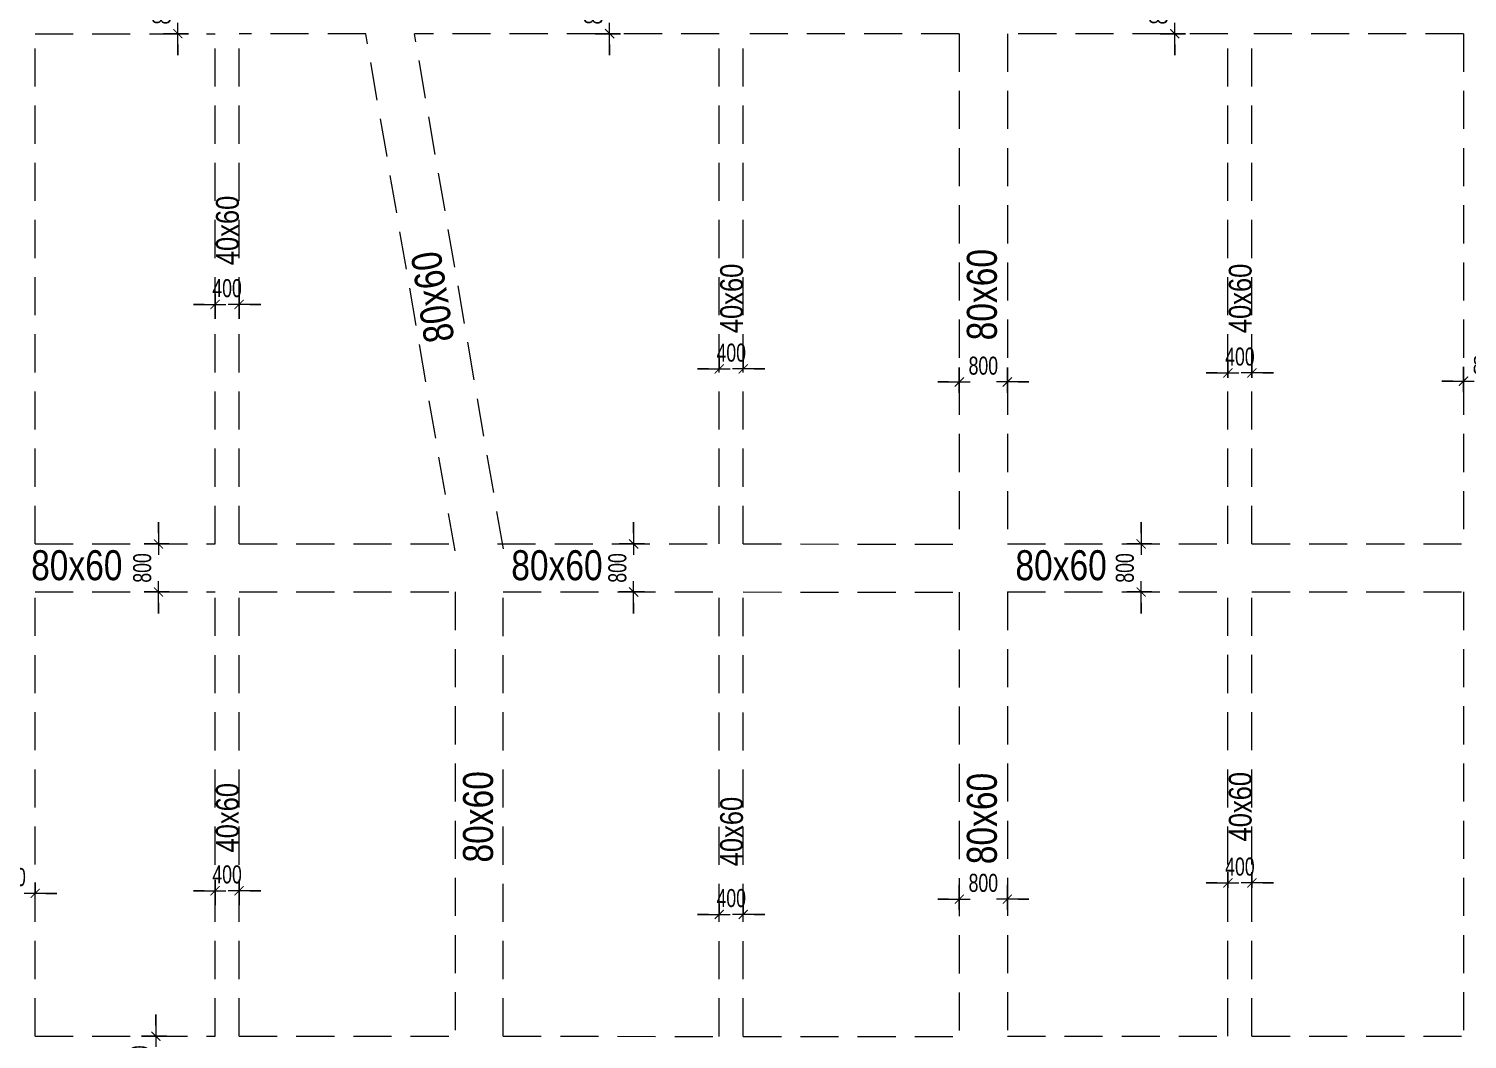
# Model space of a CAD drawing. Header units: millimetres. Extents: x 40 to 217000, y 40 to 90716.
# Drawn here: x 89896 to 113862, y 38849 to 55682 of the extents above; entities that cross this region are included whole.
import ezdxf
from ezdxf.enums import TextEntityAlignment as Align

# ---------------------------------------------------------------- set-up
doc = ezdxf.new("R2010")
doc.units = ezdxf.units.MM
doc.header["$MEASUREMENT"] = 0
doc.header["$PDMODE"] = 1
doc.linetypes.add('HIDDEN2', pattern=[4.7625, 3.175, -1.5875])
doc.layers.get('Defpoints').update_dxf_attribs({"lineweight": 9})
doc.layers.add('Kich thuoc dam diml', color=230, linetype='Continuous', plot=False)
doc.layers.add('NDC. KT Dam', color=42, linetype='Continuous')
doc.layers.add('NDC_S_BEAM', color=3, linetype='HIDDEN2', lineweight=20)
doc.layers.add('NDC_S_DIM', color=1, linetype='Continuous', lineweight=15)
doc.styles.add('ARIAL', font='arial.ttf', dxfattribs={"width": 0.8})
doc.styles.add('NDC_DIM', font='', dxfattribs={"width": 0.75})
doc.styles.get('NDC_DIM').set_extended_font_data('Dotum')
doc.dimstyles.new('NDC_dim_100', dxfattribs={"dimscale": 120, "dimtxt": 2.5, "dimasz": 1.5, "dimexe": 1.5, "dimexo": 2.5, "dimgap": 1, "dimtad": 1, "dimdec": 0, "dimzin": 0, "dimdsep": 46, "dimtxsty": 'NDC_DIM', "dimblk": 'DIMMARK', "dimcen": 0.09, "dimdle": 1.2, "dimclrd": 1, "dimclre": 1, "dimclrt": 3, "dimadec": 0, "dimazin": 0, "dimtfac": 1, "dimtdec": 0, "dimtix": 1, "dimtofl": 0, "dimtmove": 0, "dimatfit": 3, "dimfxl": 0, "dimtolj": 1, "dimtzin": 0, "dimarcsym": 0})

# ---------------------------------------------------------------- blocks, each defined once
blk = doc.blocks.new('DIMMARK')
at = {"layer": 'NDC_S_DIM', "color": 1}
blk.add_line((-1.5, 0), (1, 0), dxfattribs=at)
at = {"layer": 'NDC_S_DIM', "color": 2, "const_width": 0.1}
blk.add_lwpolyline([(-0.42, -0.42), (0.42, 0.42)], dxfattribs=at)
blk = doc.blocks.new('*D1625')
at = {"layer": 'Defpoints', "color": 0, "transparency": 16777216}
for p in [(91025, 38900), (92014, 38900), (91025, 38100)]:
    blk.add_point(p, dxfattribs=at)
at = {"layer": 'Kich thuoc dam diml', "color": 1, "lineweight": -2, "transparency": 16777216}
for p, q in [((92014, 39080), (92014, 39260)), ((91774, 38900), (92194, 38900)), ((91774, 38100), (92194, 38100)), ((92014, 37920), (92014, 37740))]:
    blk.add_line(p, q, dxfattribs=at)
at = {"layer": 'Kich thuoc dam diml', "color": 1, "lineweight": -2, "transparency": 16777216, "xscale": 180, "yscale": 180, "zscale": 180}
for p, rotation in [((92014, 38900), 270), ((92014, 38100), 90)]:
    blk.add_blockref('DIMMARK', p, dxfattribs=dict(at, rotation=rotation))
at = {"layer": 'Kich thuoc dam diml', "color": 3, "transparency": 16777216, "insert": (91744, 38500), "char_height": 300, "attachment_point": 5, "rotation": 90, "style": 'NDC_DIM'}
blk.add_mtext('\\A1;800', dxfattribs=at)
blk = doc.blocks.new('*D1640')
at = {"layer": 'Defpoints', "color": 0, "transparency": 16777216}
for p in [(91139, 47100), (92057, 47100), (91139, 46300)]:
    blk.add_point(p, dxfattribs=at)
at = {"layer": 'Kich thuoc dam diml', "color": 1, "lineweight": -2, "transparency": 16777216}
for p, q in [((92057, 47280), (92057, 47460)), ((91817, 47100), (92237, 47100)), ((91817, 46300), (92237, 46300)), ((92057, 46120), (92057, 45940))]:
    blk.add_line(p, q, dxfattribs=at)
at = {"layer": 'Kich thuoc dam diml', "color": 1, "lineweight": -2, "transparency": 16777216, "xscale": 180, "yscale": 180, "zscale": 180}
for p, rotation in [((92057, 47100), 270), ((92057, 46300), 90)]:
    blk.add_blockref('DIMMARK', p, dxfattribs=dict(at, rotation=rotation))
at = {"layer": 'Kich thuoc dam diml', "color": 3, "transparency": 16777216, "insert": (91787, 46700), "char_height": 300, "attachment_point": 5, "rotation": 90, "style": 'NDC_DIM'}
blk.add_mtext('\\A1;800', dxfattribs=at)
blk = doc.blocks.new('*D1641')
at = {"layer": 'Defpoints', "color": 0, "transparency": 16777216}
for p in [(99056, 47100), (99974, 47100), (99056, 46300)]:
    blk.add_point(p, dxfattribs=at)
at = {"layer": 'Kich thuoc dam diml', "color": 1, "lineweight": -2, "transparency": 16777216}
for p, q in [((99974, 47280), (99974, 47460)), ((99734, 47100), (100154, 47100)), ((99734, 46300), (100154, 46300)), ((99974, 46120), (99974, 45940))]:
    blk.add_line(p, q, dxfattribs=at)
at = {"layer": 'Kich thuoc dam diml', "color": 1, "lineweight": -2, "transparency": 16777216, "xscale": 180, "yscale": 180, "zscale": 180}
for p, rotation in [((99974, 47100), 270), ((99974, 46300), 90)]:
    blk.add_blockref('DIMMARK', p, dxfattribs=dict(at, rotation=rotation))
at = {"layer": 'Kich thuoc dam diml', "color": 3, "transparency": 16777216, "insert": (99704, 46700), "char_height": 300, "attachment_point": 5, "rotation": 90, "style": 'NDC_DIM'}
blk.add_mtext('\\A1;800', dxfattribs=at)
blk = doc.blocks.new('*D1642')
at = {"layer": 'Defpoints', "color": 0, "transparency": 16777216}
for p in [(107511, 47100), (108429, 47100), (107511, 46300)]:
    blk.add_point(p, dxfattribs=at)
at = {"layer": 'Kich thuoc dam diml', "color": 1, "lineweight": -2, "transparency": 16777216}
for p, q in [((108429, 47280), (108429, 47460)), ((108189, 47100), (108609, 47100)), ((108189, 46300), (108609, 46300)), ((108429, 46120), (108429, 45940))]:
    blk.add_line(p, q, dxfattribs=at)
at = {"layer": 'Kich thuoc dam diml', "color": 1, "lineweight": -2, "transparency": 16777216, "xscale": 180, "yscale": 180, "zscale": 180}
for p, rotation in [((108429, 47100), 270), ((108429, 46300), 90)]:
    blk.add_blockref('DIMMARK', p, dxfattribs=dict(at, rotation=rotation))
at = {"layer": 'Kich thuoc dam diml', "color": 3, "transparency": 16777216, "insert": (108159, 46700), "char_height": 300, "attachment_point": 5, "rotation": 90, "style": 'NDC_DIM'}
blk.add_mtext('\\A1;800', dxfattribs=at)
blk = doc.blocks.new('*D1651')
at = {"layer": 'Defpoints', "color": 0, "transparency": 16777216}
for p in [(91098, 56400), (92379, 56400), (91098, 55600)]:
    blk.add_point(p, dxfattribs=at)
at = {"layer": 'Kich thuoc dam diml', "color": 1, "lineweight": -2, "transparency": 16777216}
for p, q in [((92379, 56580), (92379, 56760)), ((92139, 56400), (92559, 56400)), ((92139, 55600), (92559, 55600)), ((92379, 55420), (92379, 55240))]:
    blk.add_line(p, q, dxfattribs=at)
at = {"layer": 'Kich thuoc dam diml', "color": 1, "lineweight": -2, "transparency": 16777216, "xscale": 180, "yscale": 180, "zscale": 180}
for p, rotation in [((92379, 56400), 270), ((92379, 55600), 90)]:
    blk.add_blockref('DIMMARK', p, dxfattribs=dict(at, rotation=rotation))
at = {"layer": 'Kich thuoc dam diml', "color": 3, "transparency": 16777216, "insert": (92109, 56000), "char_height": 300, "attachment_point": 5, "rotation": 90, "style": 'NDC_DIM'}
blk.add_mtext('\\A1;800', dxfattribs=at)
blk = doc.blocks.new('*D1652')
at = {"layer": 'Defpoints', "color": 0, "transparency": 16777216}
for p in [(98293, 56400), (99574, 56400), (98293, 55600)]:
    blk.add_point(p, dxfattribs=at)
at = {"layer": 'Kich thuoc dam diml', "color": 1, "lineweight": -2, "transparency": 16777216}
for p, q in [((99574, 56580), (99574, 56760)), ((99334, 56400), (99754, 56400)), ((99334, 55600), (99754, 55600)), ((99574, 55420), (99574, 55240))]:
    blk.add_line(p, q, dxfattribs=at)
at = {"layer": 'Kich thuoc dam diml', "color": 1, "lineweight": -2, "transparency": 16777216, "xscale": 180, "yscale": 180, "zscale": 180}
for p, rotation in [((99574, 56400), 270), ((99574, 55600), 90)]:
    blk.add_blockref('DIMMARK', p, dxfattribs=dict(at, rotation=rotation))
at = {"layer": 'Kich thuoc dam diml', "color": 3, "transparency": 16777216, "insert": (99304, 56000), "char_height": 300, "attachment_point": 5, "rotation": 90, "style": 'NDC_DIM'}
blk.add_mtext('\\A1;800', dxfattribs=at)
blk = doc.blocks.new('*D1653')
at = {"layer": 'Defpoints', "color": 0, "transparency": 16777216}
for p in [(107708, 56400), (108989, 56400), (107708, 55600)]:
    blk.add_point(p, dxfattribs=at)
at = {"layer": 'Kich thuoc dam diml', "color": 1, "lineweight": -2, "transparency": 16777216}
for p, q in [((108989, 56580), (108989, 56760)), ((108749, 56400), (109169, 56400)), ((108749, 55600), (109169, 55600)), ((108989, 55420), (108989, 55240))]:
    blk.add_line(p, q, dxfattribs=at)
at = {"layer": 'Kich thuoc dam diml', "color": 1, "lineweight": -2, "transparency": 16777216, "xscale": 180, "yscale": 180, "zscale": 180}
for p, rotation in [((108989, 56400), 270), ((108989, 55600), 90)]:
    blk.add_blockref('DIMMARK', p, dxfattribs=dict(at, rotation=rotation))
at = {"layer": 'Kich thuoc dam diml', "color": 3, "transparency": 16777216, "insert": (108719, 56000), "char_height": 300, "attachment_point": 5, "rotation": 90, "style": 'NDC_DIM'}
blk.add_mtext('\\A1;800', dxfattribs=at)
blk = doc.blocks.new('*D1471')
at = {"layer": 'Defpoints', "color": 0, "transparency": 16777216}
for p in [(93400, 41323), (93000, 40624), (93400, 40624)]:
    blk.add_point(p, dxfattribs=at)
at = {"layer": 'Kich thuoc dam diml', "color": 1, "lineweight": -2, "transparency": 16777216}
for p, q in [((93000, 41083), (93000, 41503)), ((93400, 41083), (93400, 41503)), ((92820, 41323), (92640, 41323)), ((93580, 41323), (93760, 41323))]:
    blk.add_line(p, q, dxfattribs=at)
at = {"layer": 'Kich thuoc dam diml', "color": 1, "lineweight": -2, "transparency": 16777216, "xscale": 180, "yscale": 180, "zscale": 180}
blk.add_blockref('DIMMARK', (93000, 41323), dxfattribs=at)
at = {"layer": 'Kich thuoc dam diml', "color": 1, "lineweight": -2, "transparency": 16777216, "xscale": 180, "yscale": 180, "zscale": 180, "rotation": 180}
blk.add_blockref('DIMMARK', (93400, 41323), dxfattribs=at)
at = {"layer": 'Kich thuoc dam diml', "color": 3, "transparency": 16777216, "insert": (93200, 41593), "char_height": 300, "attachment_point": 5, "style": 'NDC_DIM'}
blk.add_mtext('\\A1;400', dxfattribs=at)
blk = doc.blocks.new('*D1472')
at = {"layer": 'Defpoints', "color": 0, "transparency": 16777216}
for p in [(93400, 51089), (93000, 50390), (93400, 50390)]:
    blk.add_point(p, dxfattribs=at)
at = {"layer": 'Kich thuoc dam diml', "color": 1, "lineweight": -2, "transparency": 16777216}
for p, q in [((92820, 51089), (92640, 51089)), ((93000, 50849), (93000, 51269)), ((93400, 50849), (93400, 51269)), ((93580, 51089), (93760, 51089))]:
    blk.add_line(p, q, dxfattribs=at)
at = {"layer": 'Kich thuoc dam diml', "color": 1, "lineweight": -2, "transparency": 16777216, "xscale": 180, "yscale": 180, "zscale": 180}
blk.add_blockref('DIMMARK', (93000, 51089), dxfattribs=at)
at = {"layer": 'Kich thuoc dam diml', "color": 1, "lineweight": -2, "transparency": 16777216, "xscale": 180, "yscale": 180, "zscale": 180, "rotation": 180}
blk.add_blockref('DIMMARK', (93400, 51089), dxfattribs=at)
at = {"layer": 'Kich thuoc dam diml', "color": 3, "transparency": 16777216, "insert": (93200, 51359), "char_height": 300, "attachment_point": 5, "style": 'NDC_DIM'}
blk.add_mtext('\\A1;400', dxfattribs=at)
blk = doc.blocks.new('*D1475')
at = {"layer": 'Defpoints', "color": 0, "transparency": 16777216}
for p in [(90002, 41279), (89202, 40765), (90002, 40978)]:
    blk.add_point(p, dxfattribs=at)
at = {"layer": 'Kich thuoc dam diml', "color": 1, "lineweight": -2, "transparency": 16777216}
for p, q in [((89022, 41279), (88842, 41279)), ((89202, 41065), (89202, 41459)), ((90002, 41278), (90002, 41459)), ((90182, 41279), (90362, 41279))]:
    blk.add_line(p, q, dxfattribs=at)
at = {"layer": 'Kich thuoc dam diml', "color": 1, "lineweight": -2, "transparency": 16777216, "xscale": 180, "yscale": 180, "zscale": 180}
blk.add_blockref('DIMMARK', (89202, 41279), dxfattribs=at)
at = {"layer": 'Kich thuoc dam diml', "color": 1, "lineweight": -2, "transparency": 16777216, "xscale": 180, "yscale": 180, "zscale": 180, "rotation": 180}
blk.add_blockref('DIMMARK', (90002, 41279), dxfattribs=at)
at = {"layer": 'Kich thuoc dam diml', "color": 3, "transparency": 16777216, "insert": (89602, 41549), "char_height": 300, "attachment_point": 5, "style": 'NDC_DIM'}
blk.add_mtext('\\A1;800', dxfattribs=at)
blk = doc.blocks.new('*D1480')
at = {"layer": 'Defpoints', "color": 0, "transparency": 16777216}
for p in [(101400, 40751), (101800, 40929), (101800, 40751)]:
    blk.add_point(p, dxfattribs=at)
at = {"layer": 'Kich thuoc dam diml', "color": 1, "lineweight": -2, "transparency": 16777216}
for p, q in [((101400, 40929), (101400, 41109)), ((101800, 40929), (101800, 41109)), ((101220, 40929), (101040, 40929)), ((101980, 40929), (102160, 40929))]:
    blk.add_line(p, q, dxfattribs=at)
at = {"layer": 'Kich thuoc dam diml', "color": 1, "lineweight": -2, "transparency": 16777216, "xscale": 180, "yscale": 180, "zscale": 180}
blk.add_blockref('DIMMARK', (101400, 40929), dxfattribs=at)
at = {"layer": 'Kich thuoc dam diml', "color": 1, "lineweight": -2, "transparency": 16777216, "xscale": 180, "yscale": 180, "zscale": 180, "rotation": 180}
blk.add_blockref('DIMMARK', (101800, 40929), dxfattribs=at)
at = {"layer": 'Kich thuoc dam diml', "color": 3, "transparency": 16777216, "insert": (101600, 41199), "char_height": 300, "attachment_point": 5, "style": 'NDC_DIM'}
blk.add_mtext('\\A1;400', dxfattribs=at)
blk = doc.blocks.new('*D1481')
at = {"layer": 'Defpoints', "color": 0, "transparency": 16777216}
for p in [(101800, 50015), (101400, 49837), (101800, 49837)]:
    blk.add_point(p, dxfattribs=at)
at = {"layer": 'Kich thuoc dam diml', "color": 1, "lineweight": -2, "transparency": 16777216}
for p, q in [((101400, 50015), (101400, 50195)), ((101800, 50015), (101800, 50195)), ((101220, 50015), (101040, 50015)), ((101980, 50015), (102160, 50015))]:
    blk.add_line(p, q, dxfattribs=at)
at = {"layer": 'Kich thuoc dam diml', "color": 1, "lineweight": -2, "transparency": 16777216, "xscale": 180, "yscale": 180, "zscale": 180}
blk.add_blockref('DIMMARK', (101400, 50015), dxfattribs=at)
at = {"layer": 'Kich thuoc dam diml', "color": 1, "lineweight": -2, "transparency": 16777216, "xscale": 180, "yscale": 180, "zscale": 180, "rotation": 180}
blk.add_blockref('DIMMARK', (101800, 50015), dxfattribs=at)
at = {"layer": 'Kich thuoc dam diml', "color": 3, "transparency": 16777216, "insert": (101600, 50285), "char_height": 300, "attachment_point": 5, "style": 'NDC_DIM'}
blk.add_mtext('\\A1;400', dxfattribs=at)
blk = doc.blocks.new('*D1496')
at = {"layer": 'Defpoints', "color": 0, "transparency": 16777216}
for p in [(105400, 41747), (106200, 41747), (106200, 41182)]:
    blk.add_point(p, dxfattribs=at)
at = {"layer": 'Kich thuoc dam diml', "color": 1, "lineweight": -2, "transparency": 16777216}
for p, q in [((105400, 41422), (105400, 41002)), ((106200, 41422), (106200, 41002)), ((105220, 41182), (105040, 41182)), ((106380, 41182), (106560, 41182))]:
    blk.add_line(p, q, dxfattribs=at)
at = {"layer": 'Kich thuoc dam diml', "color": 1, "lineweight": -2, "transparency": 16777216, "xscale": 180, "yscale": 180, "zscale": 180}
blk.add_blockref('DIMMARK', (105400, 41182), dxfattribs=at)
at = {"layer": 'Kich thuoc dam diml', "color": 1, "lineweight": -2, "transparency": 16777216, "xscale": 180, "yscale": 180, "zscale": 180, "rotation": 180}
blk.add_blockref('DIMMARK', (106200, 41182), dxfattribs=at)
at = {"layer": 'Kich thuoc dam diml', "color": 3, "transparency": 16777216, "insert": (105800, 41452), "char_height": 300, "attachment_point": 5, "style": 'NDC_DIM'}
blk.add_mtext('\\A1;800', dxfattribs=at)
blk = doc.blocks.new('*D1220')
at = {"layer": 'Defpoints', "color": 0, "transparency": 16777216}
for p in [(105400, 50363), (106200, 50363), (106200, 49798)]:
    blk.add_point(p, dxfattribs=at)
at = {"layer": 'Kich thuoc dam diml', "color": 1, "lineweight": -2, "transparency": 16777216}
for p, q in [((105400, 50038), (105400, 49618)), ((106200, 50038), (106200, 49618)), ((105220, 49798), (105040, 49798)), ((106380, 49798), (106560, 49798))]:
    blk.add_line(p, q, dxfattribs=at)
at = {"layer": 'Kich thuoc dam diml', "color": 1, "lineweight": -2, "transparency": 16777216, "xscale": 180, "yscale": 180, "zscale": 180}
blk.add_blockref('DIMMARK', (105400, 49798), dxfattribs=at)
at = {"layer": 'Kich thuoc dam diml', "color": 1, "lineweight": -2, "transparency": 16777216, "xscale": 180, "yscale": 180, "zscale": 180, "rotation": 180}
blk.add_blockref('DIMMARK', (106200, 49798), dxfattribs=at)
at = {"layer": 'Kich thuoc dam diml', "color": 3, "transparency": 16777216, "insert": (105800, 50068), "char_height": 300, "attachment_point": 5, "style": 'NDC_DIM'}
blk.add_mtext('\\A1;800', dxfattribs=at)
blk = doc.blocks.new('*D1227')
at = {"layer": 'Defpoints', "color": 0, "transparency": 16777216}
for p in [(110275, 41453), (109875, 41073), (110275, 41073)]:
    blk.add_point(p, dxfattribs=at)
at = {"layer": 'Kich thuoc dam diml', "color": 1, "lineweight": -2, "transparency": 16777216}
for p, q in [((109875, 41373), (109875, 41633)), ((110275, 41373), (110275, 41633)), ((109695, 41453), (109515, 41453)), ((110455, 41453), (110635, 41453))]:
    blk.add_line(p, q, dxfattribs=at)
at = {"layer": 'Kich thuoc dam diml', "color": 1, "lineweight": -2, "transparency": 16777216, "xscale": 180, "yscale": 180, "zscale": 180}
blk.add_blockref('DIMMARK', (109875, 41453), dxfattribs=at)
at = {"layer": 'Kich thuoc dam diml', "color": 1, "lineweight": -2, "transparency": 16777216, "xscale": 180, "yscale": 180, "zscale": 180, "rotation": 180}
blk.add_blockref('DIMMARK', (110275, 41453), dxfattribs=at)
at = {"layer": 'Kich thuoc dam diml', "color": 3, "transparency": 16777216, "insert": (110075, 41723), "char_height": 300, "attachment_point": 5, "style": 'NDC_DIM'}
blk.add_mtext('\\A1;400', dxfattribs=at)
blk = doc.blocks.new('*D1228')
at = {"layer": 'Defpoints', "color": 0, "transparency": 16777216}
for p in [(110275, 49949), (109875, 49569), (110275, 49569)]:
    blk.add_point(p, dxfattribs=at)
at = {"layer": 'Kich thuoc dam diml', "color": 1, "lineweight": -2, "transparency": 16777216}
for p, q in [((109875, 49869), (109875, 50129)), ((110275, 49869), (110275, 50129)), ((109695, 49949), (109515, 49949)), ((110455, 49949), (110635, 49949))]:
    blk.add_line(p, q, dxfattribs=at)
at = {"layer": 'Kich thuoc dam diml', "color": 1, "lineweight": -2, "transparency": 16777216, "xscale": 180, "yscale": 180, "zscale": 180}
blk.add_blockref('DIMMARK', (109875, 49949), dxfattribs=at)
at = {"layer": 'Kich thuoc dam diml', "color": 1, "lineweight": -2, "transparency": 16777216, "xscale": 180, "yscale": 180, "zscale": 180, "rotation": 180}
blk.add_blockref('DIMMARK', (110275, 49949), dxfattribs=at)
at = {"layer": 'Kich thuoc dam diml', "color": 3, "transparency": 16777216, "insert": (110075, 50219), "char_height": 300, "attachment_point": 5, "style": 'NDC_DIM'}
blk.add_mtext('\\A1;400', dxfattribs=at)
blk = doc.blocks.new('*D1235')
at = {"layer": 'Defpoints', "color": 0, "transparency": 16777216}
for p in [(113800, 50458), (114600, 50458), (114600, 49811)]:
    blk.add_point(p, dxfattribs=at)
at = {"layer": 'Kich thuoc dam diml', "color": 1, "lineweight": -2, "transparency": 16777216}
for p, q in [((113800, 50051), (113800, 49631)), ((114600, 50051), (114600, 49631)), ((113620, 49811), (113440, 49811)), ((114780, 49811), (114960, 49811))]:
    blk.add_line(p, q, dxfattribs=at)
at = {"layer": 'Kich thuoc dam diml', "color": 1, "lineweight": -2, "transparency": 16777216, "xscale": 180, "yscale": 180, "zscale": 180}
blk.add_blockref('DIMMARK', (113800, 49811), dxfattribs=at)
at = {"layer": 'Kich thuoc dam diml', "color": 1, "lineweight": -2, "transparency": 16777216, "xscale": 180, "yscale": 180, "zscale": 180, "rotation": 180}
blk.add_blockref('DIMMARK', (114600, 49811), dxfattribs=at)
at = {"layer": 'Kich thuoc dam diml', "color": 3, "transparency": 16777216, "insert": (114200, 50081), "char_height": 300, "attachment_point": 5, "style": 'NDC_DIM'}
blk.add_mtext('\\A1;800', dxfattribs=at)

msp = doc.modelspace()

# ---------------------------------------------------------------- linework, layer by layer
at = {"layer": 'NDC_S_BEAM', "ltscale": 200}
for p, q in [((93000, 47100), (93000, 55600)), ((93400, 47100), (93400, 55600)), ((95511, 55600), (93400, 55600)), ((96999.8, 46983), (95511, 55600)), ((101400, 55600), (96321.7, 55600)), ((97804.7, 47017), (96321.7, 55600)), ((101400, 47100), (101400, 55600)), ((101800, 47100), (101800, 55600)), ((109875, 47100), (109875, 55600)), ((110275, 47100), (110275, 55600)), ((90000, 47100), (93000, 47100)), ((93400, 47100), (97098.4, 47100)), ((97706.1, 47100), (101400, 47100)), ((90000, 46300), (93000, 46300)), ((90000, 38899.9), (90000, 46300)), ((93000, 38899.1), (93000, 46300)), ((93400, 38899.1), (93400, 46300)), ((93400, 46300), (97000, 46300)), ((97000, 46300), (97000, 38898.2)), ((97800, 46300), (101400, 46300)), ((97800, 38898.1), (97800, 46300)), ((101400, 38897.2), (101400, 46300)), ((101800, 38897.1), (101800, 46300)), ((109875, 38900), (109875, 46300)), ((110275, 38900), (110275, 46300)), ((110275, 46300), (113800, 46300)), ((113800, 46300), (113800, 38900)), ((90000, 38899.9), (93000, 38899.1)), ((93400, 38899.1), (97000, 38898.2)), ((97800, 38898.1), (101400, 38897.2)), ((101800, 38897.1), (105400.1, 38896.3)), ((106200, 38900), (109875, 38900)), ((110275, 38900), (113800, 38900))]:
    msp.add_line(p, q, dxfattribs=at)
for points in [[(90000, 55600), (93000, 55600)], [(90000, 47100), (90000, 55600)], [(105400.1, 55600), (101800, 55600)], [(105400.1, 55600), (105400.1, 47096.3)], [(109875, 55600), (106200, 55600)], [(106200, 55600), (106200, 47100)], [(113800, 55600), (110275, 55600)], [(113800, 55600), (113800, 47100)], [(101800, 47100), (105400.1, 47096.3)], [(106200, 47100), (109875, 47100)], [(110275, 47100), (113800, 47100)], [(101800, 46300), (105400.1, 46296.3)], [(105400.1, 46296.3), (105400.1, 38896.3)], [(106200, 46300), (109875, 46300)], [(106200, 46300), (106200, 38900)]]:
    msp.add_lwpolyline(points, dxfattribs=at)

# ---------------------------------------------------------------- texts
at = {"layer": 'NDC. KT Dam', "style": 'ARIAL', "width": 0.8}
for s, height, rotation, p in [('40x60', 380, 90, (93205, 52322.2)), ('80x60', 500, 98.99161, (96623.8, 51211.9)), ('80x60', 500, 90, (105775.6, 51252.7)), ('40x60', 380, 90, (101605, 51189.8)), ('40x60', 380, 90, (110080, 51189.8)), ('80x60', 500, 90, (97381, 42553.9)), ('80x60', 500, 90, (105775.6, 42525.9)), ('40x60', 380, 90, (110080, 42722.7)), ('40x60', 380, 90, (93205, 42539)), ('40x60', 380, 90, (101605, 42308.9))]:
    msp.add_text(s, height=height, rotation=rotation, dxfattribs=at).set_placement(p, align=Align.MIDDLE_CENTER)
for p in [(90696.1, 46745.4), (98696.1, 46745.4), (107096.1, 46745.4)]:
    msp.add_text('80x60', height=500, dxfattribs=at).set_placement(p, align=Align.MIDDLE_CENTER)

# ---------------------------------------------------------------- dimensions: what is measured, and where the dimension line sits
at = {"layer": 'Kich thuoc dam diml'}
for base, p1, p2, picture, middle in [((92378.8, 56400), (91097.5, 55600), (91097.5, 56400), '*D1651', (92108.8, 56000)), ((99574.5, 56400), (98293.2, 55600), (98293.2, 56400), '*D1652', (99304.5, 56000)), ((108989.4, 56400), (107708.2, 55600), (107708.2, 56400), '*D1653', (108719.4, 56000)), ((92056.6, 47100), (91138.5, 46300), (91138.5, 47100), '*D1640', (91786.6, 46700)), ((99973.9, 47100), (99055.9, 46300), (99055.9, 47100), '*D1641', (99703.9, 46700)), ((108429.3, 47100), (107511.2, 46300), (107511.2, 47100), '*D1642', (108159.3, 46700)), ((92014.1, 38899.6), (91025.4, 38099.6), (91025.4, 38899.6), '*D1625', (91744.1, 38499.6))]:
    dim = msp.add_linear_dim(base=base, p1=p1, p2=p2, angle=90, dimstyle='NDC_dim_100', override={"dimfxl": 2}, dxfattribs=at)
    dim.commit()
    dim.dimension.update_dxf_attribs({"geometry": picture, "text_midpoint": middle})
for base, p1, p2, picture, middle in [((93400, 51088.7), (93000, 50389.8), (93400, 50389.8), '*D1472', (93200, 51358.7)), ((101800, 50015.1), (101400, 49836.6), (101800, 49836.6), '*D1481', (101600, 50285.1)), ((106199.9, 49798.1), (105400, 50363.1), (106199.9, 50363.1), '*D1220', (105799.9, 50068.1)), ((110275, 49949.2), (109875, 49569.4), (110275, 49569.4), '*D1228', (110075, 50219.2)), ((114600, 49811.3), (113800, 50458.2), (114600, 50458.2), '*D1235', (114200, 50081.3)), ((93400, 41322.9), (93000, 40624), (93400, 40624), '*D1471', (93200, 41592.9)), ((106199.9, 41181.8), (105400, 41746.7), (106199.9, 41746.7), '*D1496', (105799.9, 41451.8)), ((110275, 41452.8), (109875, 41073), (110275, 41073), '*D1227', (110075, 41722.8)), ((101800, 40929.1), (101400, 40750.6), (101800, 40750.6), '*D1480', (101600, 41199.1))]:
    dim = msp.add_linear_dim(base=base, p1=p1, p2=p2, dimstyle='NDC_dim_100', override={"dimfxl": 2}, dxfattribs=at)
    dim.commit()
    dim.dimension.update_dxf_attribs({"geometry": picture, "text_midpoint": middle})
dim = msp.add_linear_dim(base=(90002.2, 41278.5), p1=(89202.3, 40764.7), p2=(90002.2, 40977.7), dimstyle='NDC_dim_100', dxfattribs=at)
dim.commit()
dim.dimension.update_dxf_attribs({"geometry": '*D1475', "text_midpoint": (89602.3, 41548.5)})

doc.saveas('drawing.dxf')
